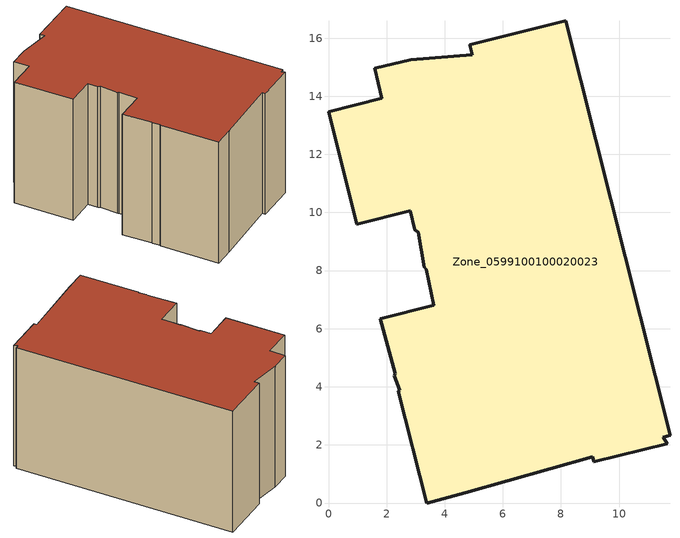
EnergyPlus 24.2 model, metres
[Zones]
Zone_0599100100020023
 floor ground (C_G): 3.63,6.81 3.36,8.05 3.3,8.11 3.1,9.32 2.98,9.4 2.81,10.06 0.98,9.6 0,13.47 1.84,13.93 1.6,14.96 2.83,15.26 4.95,15.42 4.86,15.77 8.16,16.59 11.75,2.33 11.53,2.27 11.66,2.04 9.13,1.42 9.09,1.59 4.7,0.36 3.38,0 2.41,3.85 2.45,3.88 2.27,4.39 2.29,4.45 1.78,6.35 z0
 wall outside (C_F): 0,13.47 0.98,9.6 2.81,10.06 2.98,9.4 3.1,9.32 3.3,8.11 3.36,8.05 3.63,6.81 1.78,6.35 2.29,4.45 2.27,4.39 2.45,3.88 2.41,3.85 3.38,0 4.7,0.36 9.09,1.59 9.13,1.42 11.66,2.04 11.53,2.27 11.75,2.33 8.16,16.59 4.86,15.77 4.95,15.42 2.83,15.26 1.6,14.96 1.84,13.93 0,13.47 z0:8.76
 roof outside (C_R): 3.36,8.05 3.63,6.81 1.78,6.35 2.29,4.45 2.27,4.39 2.45,3.88 2.41,3.85 3.38,0 4.7,0.36 9.09,1.59 9.13,1.42 11.66,2.04 11.53,2.27 11.75,2.33 8.16,16.59 4.86,15.77 4.95,15.42 2.83,15.26 1.6,14.96 1.84,13.93 0,13.47 0.98,9.6 2.81,10.06 2.98,9.4 3.1,9.32 3.3,8.11 z8.76
[BUILDING]
Pand.0599100100020023: North Axis=0; Terrain=City; Loads Convergence Tolerance Value=0.04; Temperature Convergence Tolerance Value=0.4; Solar Distribution=FullExterior; Maximum Number of Warmup Days=25; Minimum Number of Warmup Days=1
[Site:Location]
Rotterdam.The.Hague.AP_ZH_NLD Design_Conditions: Latitude=51.96; Longitude=4.45; Time Zone=1; Elevation=-4.5
[SITE:GROUNDTEMPERATURE:BUILDINGSURFACE]
18, 18, 18, 18, 18, 18, 18, 18, 18, 18, 18, 18
[MATERIAL] Thermal Absorptance=0.9; Solar Absorptance=0.7; Visible Absorptance=0.7
Name | Roughness | Thickness | Conductivity | Density | Specific Heat
G.D.2015-2018 | MediumSmooth | 0.15 | 0.0428571 | 540 | 1210
F.D.2015-2018 | Rough | 0.3 | 0.0666667 | 1920 | 840
R.D.2015-2018 | MediumRough | 0.2 | 0.0333333 | 1500 | 1000
[CONSTRUCTION]
C_G: G.D.2015-2018
C_F: F.D.2015-2018
C_R: R.D.2015-2018
[ZONE]
Zone_0599100100020023: Type=1; Multiplier=1; Ceiling Height=Autocalculate; Volume=Autocalculate; Floor Area=autocalculate; Part of Total Floor Area=Yes
[ZONEINFILTRATION:DESIGNFLOWRATE]
Infil_Zone_0599100100020023: Zone or ZoneList or Space or SpaceList=Zone_0599100100020023; Schedule=AlwaysOn; Design Flow Rate Calculation Method=Flow/Area; Flow Rate per Floor Area=0.0021; Constant Term Coefficient=1; Temperature Term Coefficient=0; Velocity Term Coefficient=0; Velocity Squared Term Coefficient=0
[HVACTEMPLATE:ZONE:IDEALLOADSAIRSYSTEM]
Zone_0599100100020023: Maximum Heating Supply Air Temperature=50; Minimum Cooling Supply Air Temperature=13; Maximum Heating Supply Air Humidity Ratio=0.0156; Minimum Cooling Supply Air Humidity Ratio=0.0077; Heating Limit=NoLimit; Cooling Limit=NoLimit; Dehumidification Control Type=ConstantSensibleHeatRatio; Cooling Sensible Heat Ratio=0.7; Dehumidification Setpoint=60; Humidification Control Type=None; Humidification Setpoint=30; Outdoor Air Method=None; Outdoor Air Flow Rate per Person=0.00944; Outdoor Air Flow Rate per Zone Floor Area=0; Outdoor Air Flow Rate per Zone=0; Demand Controlled Ventilation Type=None; Outdoor Air Economizer Type=NoEconomizer; Heat Recovery Type=None; Sensible Heat Recovery Effectiveness=0.7; Latent Heat Recovery Effectiveness=0.65
[ZONECONTROL:THERMOSTAT]
ThermostatControl_Zone_0599100100020023: Zone or ZoneList=Zone_0599100100020023; Control Type Schedule=DualSetpointControlType; Control 1=Thermostat_Zone_0599100100020023; Temperature Difference Between Cutout And Setpoint=0
[THERMOSTATSETPOINT:DUALSETPOINT]
Thermostat_Zone_0599100100020023: Heating Setpoint Temperature Schedule=HeatingSetpoint_Zone_0599100100020023; Cooling Setpoint Temperature Schedule=CoolingSetpoint_Zone_0599100100020023
[SCHEDULE:COMPACT]
HeatingSetpoint_Zone_0599100100020023: Through: 12/31, For: AllDays, Until: 24:00, 21
CoolingSetpoint_Zone_0599100100020023: Through: 12/31, For: AllDays, Until: 24:00, 24
DualSetpointControlType: Through: 12/31, For: AllDays, Until: 24:00, 4
AlwaysOn: Through: 12/31, For: AllDays, Until: 24:00, 1
